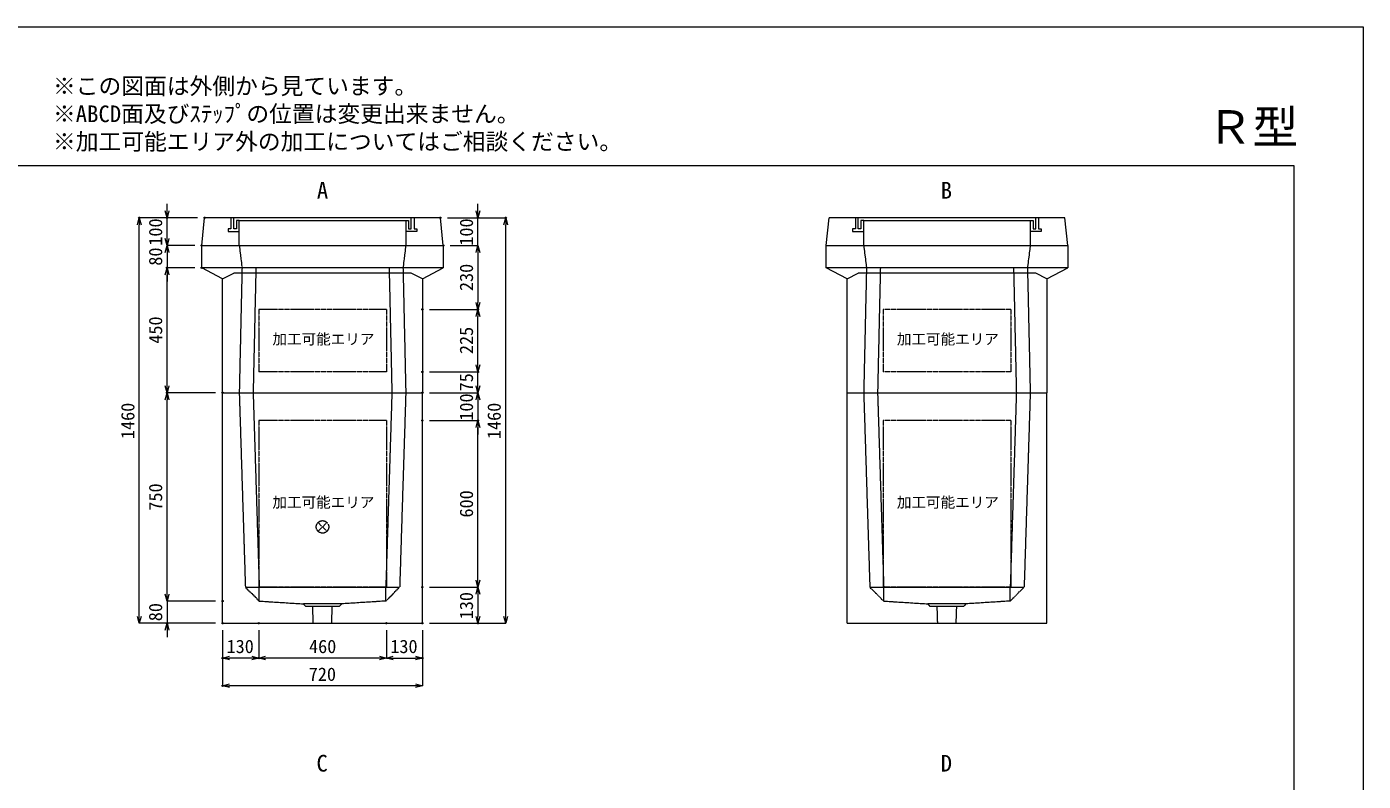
# Model space of a CAD drawing. Units: millimetres, scale not verified. Extents: x -3712 to 3712, y -2625 to 2625.
# Drawn here: x -1103 to 3712, y -91 to 2625 of the extents above; entities that cross this region are included whole.
import ezdxf
from ezdxf.enums import TextEntityAlignment as Align

# ---------------------------------------------------------------- set-up
doc = ezdxf.new("R2010")
doc.units = ezdxf.units.MM
doc.header["$LTSCALE"] = 10
doc.header["$PDMODE"] = 32
doc.header["$PDSIZE"] = 5
doc.linetypes.add('LONG_DASHED1', pattern=[7, 6, -1])
doc.linetypes.add('LONG_DOUBLE_CHAIN', pattern=[21.8, 18, -1, 0.6, -0.6, 0.6, -1])
for name, color, linetype, lineweight in [('0-0_D-TTL', 7, 'Continuous', 9), ('0-1_Defpoints', 7, 'Continuous', 9), ('0-3_D-TTL-TXT', 7, 'Continuous', 9), ('0-4_D-STR-TXT', 7, 'Continuous', 9), ('0-5_D-STR-DIM', 3, 'Continuous', 9), ('0-6_0', 7, 'Continuous', 9), ('0-7_D-STR', 7, 'LONG_DASHED1', 9), ('0-9_D-STR-STR5', 1, 'LONG_DOUBLE_CHAIN', 9), ('0-A_D-STR-STR4', 134, 'LONG_DASHED1', 9)]:
    doc.layers.add(name, color=color, linetype=linetype, lineweight=lineweight)
doc.styles.add('ＭＳ ゴシック', font='')
doc.styles.get('ＭＳ ゴシック').set_extended_font_data('MS Gothic')

# ---------------------------------------------------------------- blocks, each defined once
blk = doc.blocks.new('A$C4DE05FD1')
at = {"layer": '0-0_D-TTL', "color": 134}
for p, q in [((2000, 38000), (57400, 38000)), ((57400, 38000), (57400, 2000))]:
    blk.add_line(p, q, dxfattribs=at)
at = {"layer": '0-1_Defpoints', "color": 134}
for p, q in [((0, 42000), (59400, 42000)), ((59400, 42000), (59400, 0))]:
    blk.add_line(p, q, dxfattribs=at)
at = {"layer": '0-3_D-TTL-TXT', "style": 'ＭＳ ゴシック'}
for s, p in [('※この図面は外側から見ています。', (21630.46, 39907.83)), ('※ABCD面及びｽﾃｯﾌﾟの位置は変更出来ません。', (21630.46, 39107.83)), ('※加工可能エリア外の加工についてはご相談ください。', (21630.46, 38307.83))]:
    blk.add_text(s, height=481.1, dxfattribs=at).set_placement(p, align=Align.BOTTOM_LEFT)
blk = doc.blocks.new('_Open30')
at = {"layer": '0-6_0'}
blk.add_line((0, 0), (-10, 0), dxfattribs=at)
blk.add_lwpolyline([(-10, 2.679), (0, 0), (-10, -2.679)], dxfattribs=at)
blk = doc.blocks.new('A$C31CA379A')
at = {"layer": '0-4_D-STR-TXT', "style": 'ＭＳ ゴシック'}
for s, p in [('A', (-162.94, -1095.26)), ('B', (17819.31, -1095.26)), ('C', (-175.69, -17595.27)), ('D', (17819.31, -17595.27))]:
    blk.add_text(s, height=481.1, dxfattribs=at).set_placement(p, align=Align.BOTTOM_LEFT)
blk = doc.blocks.new('A$C4FB20316')
at = {"layer": '0-7_D-STR', "linetype": 'Continuous'}
for p, q in [((-4350, 4500), (-4350, 5300)), ((-4350, 5300), (4350, 5300)), ((4350, 5300), (4350, 4500)), ((-3600, 4100), (-4350, 4500)), ((4350, 4500), (-4350, 4500)), ((3600, 4100), (4350, 4500)), ((-3600, 4100), (-3200, 4300)), ((-3600, 0), (-3600, 4100)), ((3600, 4100), (3600, 0)), ((-3600, 0), (3600, 0))]:
    blk.add_line(p, q, dxfattribs=at)
at = {"layer": '0-7_D-STR'}
for p, q in [((-3000, 5300), (-2900, 4500)), ((3000, 5300), (2900, 4500)), ((-2900, 4500), (-3000, 0)), ((-2400, 4500), (-2500, 0)), ((2400, 4500), (2500, 0)), ((2900, 4500), (3000, 0))]:
    blk.add_line(p, q, dxfattribs=at)
at = {"layer": '0-7_D-STR', "linetype": 'Continuous'}
blk.add_lwpolyline([(3600, 4100), (3200, 4300), (-3200, 4300)], dxfattribs=at)
at = {"layer": '0-9_D-STR-STR5'}
for p, q in [((2300, 3000), (2300, 750)), ((2300, 750), (-2300, 750))]:
    blk.add_line(p, q, dxfattribs=at)
blk.add_lwpolyline([(2300, 3000), (-2300, 3000), (-2300, 750)], dxfattribs=at)
blk = doc.blocks.new('A$C019679C0')
at = {"layer": '0-7_D-STR', "linetype": 'Continuous'}
for p, q in [((-4350, 0), (-4250, 1000)), ((4250, 1000), (-4250, 1000)), ((4350, 0), (4250, 1000)), ((-4350, 0), (4350, 0))]:
    blk.add_line(p, q, dxfattribs=at)
at = {"layer": '0-7_D-STR'}
for p, q in [((-3000, 0), (-3000, 900)), ((3000, 900), (3000, 0))]:
    blk.add_line(p, q, dxfattribs=at)
at = {"layer": '0-A_D-STR-STR4'}
for points in [[(-3300, 1000), (-3300, 600), (-3400, 600), (-3400, 500), (-3000, 500)], [(-3000, 900), (-3100, 900), (-3100, 600), (-3200, 600), (-3200, 1000)], [(3300, 1000), (3300, 600), (3400, 600), (3400, 500), (3000, 500)], [(3100, 900), (3100, 600), (3200, 600), (3200, 1000)], [(-3000, 900), (3000, 900), (3100, 900)]]:
    blk.add_lwpolyline(points, dxfattribs=at)
blk = doc.blocks.new('A$C2D8D082F')
at = {"layer": '0-7_D-STR', "linetype": 'Continuous'}
for p, q in [((-3600, 0), (3600, 0)), ((-3600, -8300), (-3600, 0))]:
    blk.add_line(p, q, dxfattribs=at)
at = {"layer": '0-7_D-STR'}
for p, q in [((-3000, 0), (-2780, -7000)), ((-2500, 0), (-2280, -7000)), ((2500, 0), (2280, -7000)), ((3000, 0), (2780, -7000)), ((-2280, -7500), (-2780, -7000)), ((-2780, -7000), (2780, -7000)), ((-2280, -7500), (-2280, -7000)), ((2280, -7500), (2780, -7000)), ((2280, -7500), (2280, -7000)), ((-2280, -7500), (-700, -7600)), ((-600, -7690), (-700, -7600)), ((700, -7600), (-700, -7600)), ((600, -7690), (-600, -7690)), ((-333, -8300), (-352.5, -7690)), ((333, -8300), (352.5, -7690)), ((600, -7690), (700, -7600)), ((2280, -7500), (700, -7600))]:
    blk.add_line(p, q, dxfattribs=at)
at = {"layer": '0-7_D-STR', "linetype": 'Continuous'}
blk.add_lwpolyline([(-3600, -8300), (3600, -8300), (3600, 0)], dxfattribs=at)
at = {"layer": '0-9_D-STR-STR5'}
for p, q in [((2300, -1000), (2300, -7000)), ((2300, -7000), (-2300, -7000))]:
    blk.add_line(p, q, dxfattribs=at)
blk.add_lwpolyline([(2300, -1000), (-2300, -1000), (-2300, -7000)], dxfattribs=at)
blk = doc.blocks.new('A$C1C640AAB')
at = {"layer": '0-9_D-STR-STR5'}
for p, q in [((-159.1, -159.1), (159.1, 159.1)), ((-159.1, 159.1), (159.1, -159.1))]:
    blk.add_line(p, q, dxfattribs=at)
blk.add_circle((0, 0), 225, dxfattribs=at)
blk = doc.blocks.new('A$C14364814')
at = {"layer": '0-7_D-STR'}
blk.add_blockref('A$C2D8D082F', (0, 0), dxfattribs=at)
at = {"layer": '0-9_D-STR-STR5'}
blk.add_blockref('A$C1C640AAB', (0, -4830), dxfattribs=at)

msp = doc.modelspace()

# ---------------------------------------------------------------- linework, layer by layer
at = {"layer": '0-1_Defpoints'}
for p in [(-697.5, 1937.5), (-597.5, 1937.5), (-462.5, 1937.5), (387.5, 1937.5), (522.5, 1937.5), (622.5, 1937.5), (-472.5, 1837.5), (397.5, 1837.5), (-597.5, 1757.5), (-472.5, 1757.5), (322.5, 1607.5), (522.5, 1607.5), (322.5, 1382.5), (522.5, 1382.5), (-597.5, 1307.5), (-397.5, 1307.5), (-397.5, 1307.5), (322.5, 1307.5), (322.5, 1207.5), (522.5, 1207.5), (322.5, 607.5), (-397.5, 557.5), (-597.5, 477.5), (-397.5, 477.5), (-397.5, 477.5), (-267.5, 477.5), (192.5, 477.5), (322.5, 477.5), (322.5, 477.5), (522.5, 477.5), (-397.5, 352.5), (-267.5, 352.5), (322.5, 352.5), (-397.5, 252.5)]:
    msp.add_point(p, dxfattribs=at)
at = {"layer": '0-5_D-STR-DIM'}
for p, q in [((-597.5, 1962.5), (-597.5, 1987.5)), ((522.5, 1962.5), (522.5, 1987.5)), ((-487.5, 1937.5), (-697.5, 1937.5)), ((-487.5, 1937.5), (-597.5, 1937.5)), ((-597.5, 1837.5), (-597.5, 1937.5)), ((412.5, 1937.5), (522.5, 1937.5)), ((412.5, 1937.5), (622.5, 1937.5)), ((522.5, 1837.5), (522.5, 1937.5)), ((-697.5, 502.5), (-697.5, 1912.5)), ((-597.5, 1862.5), (-597.5, 1887.5)), ((622.5, 502.5), (622.5, 1912.5)), ((-497.5, 1837.5), (-597.5, 1837.5)), ((-597.5, 1837.5), (-597.5, 1757.5)), ((-497.5, 1837.5), (-597.5, 1837.5)), ((422.5, 1837.5), (522.5, 1837.5)), ((422.5, 1837.5), (522.5, 1837.5)), ((-597.5, 1812.5), (-597.5, 1787.5)), ((522.5, 1812.5), (522.5, 1632.5)), ((522.5, 1812.5), (522.5, 1787.5)), ((-497.5, 1757.5), (-597.5, 1757.5)), ((-497.5, 1757.5), (-597.5, 1757.5)), ((-597.5, 1732.5), (-597.5, 1707.5)), ((-597.5, 1332.5), (-597.5, 1732.5)), ((347.5, 1607.5), (522.5, 1607.5)), ((347.5, 1607.5), (522.5, 1607.5)), ((522.5, 1407.5), (522.5, 1582.5)), ((522.5, 1407.5), (522.5, 1432.5)), ((347.5, 1382.5), (522.5, 1382.5)), ((347.5, 1382.5), (522.5, 1382.5)), ((522.5, 1307.5), (522.5, 1382.5)), ((522.5, 1332.5), (522.5, 1357.5)), ((-422.5, 1307.5), (-597.5, 1307.5)), ((-422.5, 1307.5), (-597.5, 1307.5)), ((347.5, 1307.5), (522.5, 1307.5)), ((347.5, 1307.5), (522.5, 1307.5)), ((522.5, 1307.5), (522.5, 1207.5)), ((-597.5, 582.5), (-597.5, 1282.5)), ((522.5, 1282.5), (522.5, 1257.5)), ((347.5, 1207.5), (522.5, 1207.5)), ((347.5, 1207.5), (522.5, 1207.5)), ((522.5, 1182.5), (522.5, 1157.5)), ((522.5, 632.5), (522.5, 1182.5)), ((-597.5, 582.5), (-597.5, 607.5)), ((347.5, 607.5), (522.5, 607.5)), ((347.5, 607.5), (522.5, 607.5)), ((522.5, 582.5), (522.5, 502.5)), ((-422.5, 557.5), (-597.5, 557.5)), ((-422.5, 557.5), (-597.5, 557.5)), ((-597.5, 557.5), (-597.5, 477.5)), ((-422.5, 477.5), (-697.5, 477.5)), ((-422.5, 477.5), (-597.5, 477.5)), ((-597.5, 452.5), (-597.5, 427.5)), ((-397.5, 452.5), (-397.5, 252.5)), ((-397.5, 452.5), (-397.5, 352.5)), ((-267.5, 452.5), (-267.5, 352.5)), ((-267.5, 452.5), (-267.5, 352.5)), ((192.5, 452.5), (192.5, 352.5)), ((192.5, 452.5), (192.5, 352.5)), ((322.5, 452.5), (322.5, 352.5)), ((322.5, 452.5), (322.5, 252.5)), ((347.5, 477.5), (522.5, 477.5)), ((347.5, 477.5), (622.5, 477.5)), ((-292.5, 352.5), (-372.5, 352.5)), ((167.5, 352.5), (-242.5, 352.5)), ((217.5, 352.5), (297.5, 352.5)), ((297.5, 252.5), (-372.5, 252.5))]:
    msp.add_line(p, q, dxfattribs=at)

# ---------------------------------------------------------------- block references
at = {"layer": '0-0_D-TTL', "xscale": 0.125, "yscale": 0.125}
msp.add_blockref('A$C4DE05FD1', (-3712.5, -2625), dxfattribs=at)
at = {"layer": '0-4_D-STR-TXT', "xscale": 0.125, "yscale": 0.125}
msp.add_blockref('A$C31CA379A', (-37.5, 2125), dxfattribs=at)
at = {"layer": '0-5_D-STR-DIM', "xscale": 2.5, "yscale": 2.5}
for p, rotation in [((-697.5, 1937.5), 90), ((-597.5, 1937.5), 270), ((522.5, 1937.5), 270), ((622.5, 1937.5), 90), ((-597.5, 1837.5), 270), ((-597.5, 1837.5), 90), ((522.5, 1837.5), 90), ((522.5, 1837.5), 90), ((-597.5, 1757.5), 90), ((-597.5, 1757.5), 90), ((522.5, 1607.5), 270), ((522.5, 1607.5), 90), ((522.5, 1382.5), 270), ((522.5, 1382.5), 270), ((-597.5, 1307.5), 270), ((-597.5, 1307.5), 90), ((522.5, 1307.5), 270), ((522.5, 1307.5), 90), ((522.5, 1207.5), 90), ((522.5, 1207.5), 90), ((522.5, 607.5), 270), ((-597.5, 557.5), 270), ((-597.5, 557.5), 270), ((522.5, 607.5), 90), ((-697.5, 477.5), 270), ((522.5, 477.5), 270), ((622.5, 477.5), 270), ((-597.5, 477.5), 90), ((-397.5, 352.5), 180), ((-267.5, 352.5), 180), ((192.5, 352.5), 180), ((-397.5, 252.5), 180)]:
    msp.add_blockref('_Open30', p, dxfattribs=dict(at, rotation=rotation))
for p in [(-267.5, 352.5), (192.5, 352.5), (322.5, 352.5), (322.5, 252.5)]:
    msp.add_blockref('_Open30', p, dxfattribs=at)
at = {"layer": '0-7_D-STR', "xscale": 0.1, "yscale": 0.1}
for name, p in [('A$C019679C0', (-37.5, 1837.5)), ('A$C019679C0', (2212.5, 1837.5)), ('A$C4FB20316', (-37.5, 1307.5)), ('A$C4FB20316', (2212.5, 1307.5)), ('A$C14364814', (-37.5, 1307.5)), ('A$C2D8D082F', (2212.5, 1307.5))]:
    msp.add_blockref(name, p, dxfattribs=at)

# ---------------------------------------------------------------- texts
at = {"layer": '0-3_D-TTL-TXT', "style": 'ＭＳ ゴシック'}
msp.add_text('Ｒ型', height=120.3, dxfattribs=at).set_placement((3149.67, 2168.18), align=Align.BOTTOM_LEFT)
at = {"layer": '0-5_D-STR-DIM', "style": 'ＭＳ ゴシック'}
for s, p in [('100', (-600.75, 1836.85)), ('100', (519.25, 1836.85)), ('80', (-600.75, 1764.88)), ('230', (519.25, 1673.5)), ('450', (-600.75, 1484)), ('225', (519.25, 1446.65)), ('75', (519.25, 1312.4)), ('100', (519.25, 1206.85)), ('1460', (-700.75, 1140.6)), ('1460', (619.25, 1140.6)), ('750', (-600.75, 883)), ('600', (519.25, 858.25)), ('130', (519.25, 491.85)), ('80', (-600.75, 484.88))]:
    msp.add_text(s, height=48.09, rotation=90, dxfattribs=at).set_placement(p, align=Align.BOTTOM_LEFT)
for s, p in [('130', (-383.15, 355.75)), ('460', (-86, 355.75)), ('130', (206.85, 355.75)), ('720', (-87, 255.75))]:
    msp.add_text(s, height=48.09, dxfattribs=at).set_placement(p, align=Align.BOTTOM_LEFT)
at = {"layer": '0-9_D-STR-STR5', "style": 'ＭＳ ゴシック'}
for p in [(-217.98, 1469.75), (2032.02, 1469.75), (-217.98, 882.25), (2032.02, 882.25)]:
    msp.add_text('加工可能エリア', height=38.49, dxfattribs=at).set_placement(p, align=Align.BOTTOM_LEFT)

doc.saveas('drawing.dxf')
